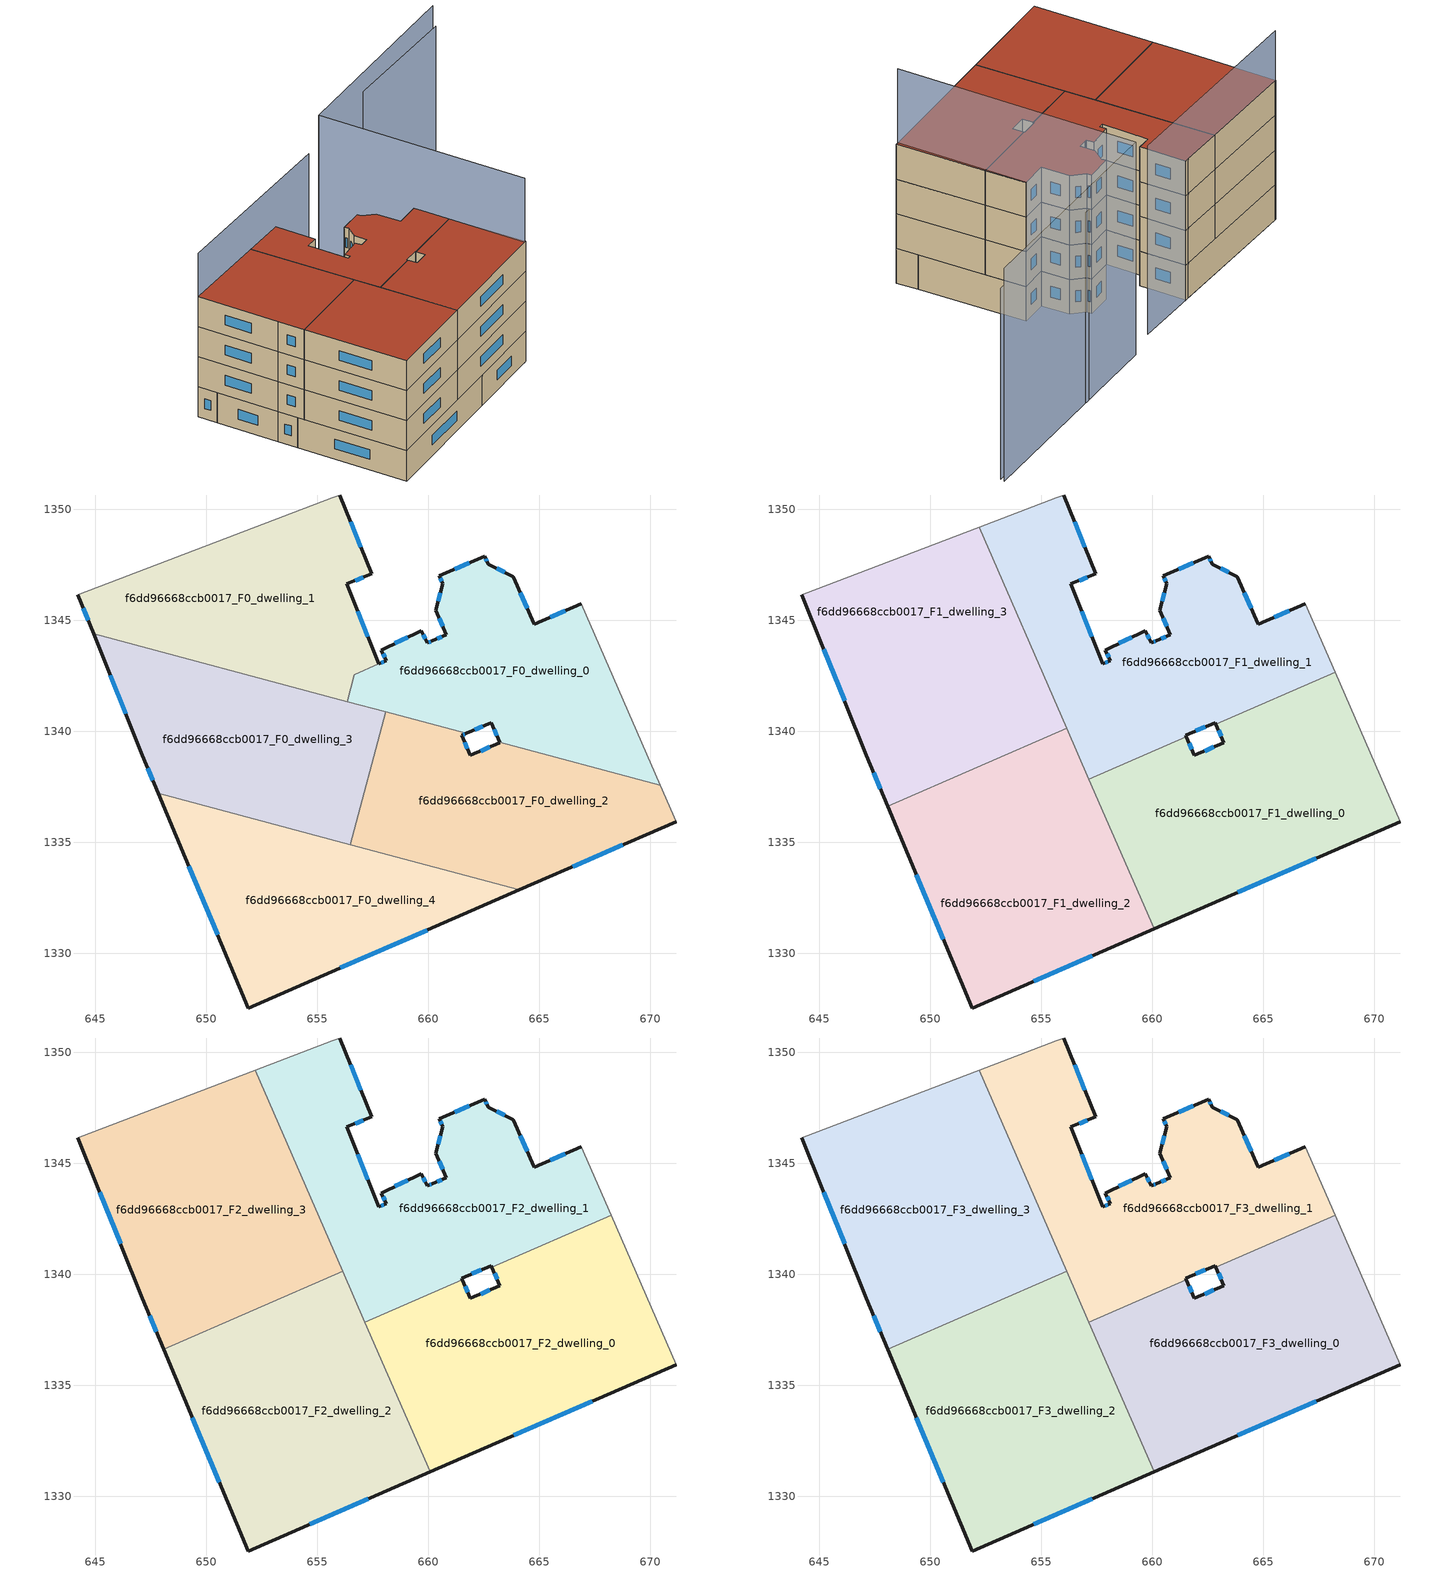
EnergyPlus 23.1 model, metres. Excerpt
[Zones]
f6dd96668ccb0017_F0_dwelling_0
 floor ground (EU_floor_Construction): 666.9,1345.74 670.46,1337.56 663.24,1339.49 662.85,1340.39 661.71,1339.9 656.36,1341.33 656.68,1342.55 658.12,1343.18 657.9,1343.66 659.69,1344.53 659.96,1343.97 660.19,1344.07 660.83,1344.35 660.35,1345.45 660.67,1346.64 660.5,1347 662.55,1347.89 662.7,1347.52 663.84,1346.96 664.78,1344.82 z0
 wall outside (EU_wall_Construction): 666.9,1345.74 664.78,1344.82 663.84,1346.96 662.7,1347.52 662.55,1347.89 660.5,1347 660.67,1346.64 660.35,1345.45 660.83,1344.35 660.19,1344.07 659.96,1343.97 659.69,1344.53 657.9,1343.66 658.12,1343.18 657.79,1343.03 / 661.71,1339.9 662.85,1340.39 663.24,1339.49 z0:3
 wall adiabatic (EU_wall_Construction): 670.46,1337.56 666.9,1345.74 z0:3
 wall to f6dd96668ccb0017_F0_dwelling_2 (EU_wall_Construction): 663.24,1339.49 670.46,1337.56 / 658.1,1340.87 661.71,1339.9 z0:3
 wall to f6dd96668ccb0017_F0_dwelling_1 (EU_wall_Construction): 657.78,1343.03 656.68,1342.55 656.36,1341.33 z0:3
 wall to f6dd96668ccb0017_F0_dwelling_3 (EU_wall_Construction): 656.36,1341.33 658.1,1340.87 z0:3
 window (EU_Window_Construction): 659.86,1344.16 659.78,1344.34 / 660.11,1344.04 660.04,1344.01 / 660.61,1344.26 660.41,1344.17 / 660.51,1345.08 660.66,1344.73 / 660.56,1346.24 660.46,1345.86 / 660.56,1346.88 660.61,1346.76 / 661.85,1347.59 661.2,1347.31 / 662.65,1347.65 662.6,1347.77 / 663.45,1347.15 663.09,1347.33 / 664.46,1345.55 664.16,1346.23 / 666.18,1345.43 665.5,1345.13 / 662.98,1340.08 663.1,1339.8 / 662.1,1340.07 662.46,1340.22 / 658,1343.13 657.9,1343.08 / 657.97,1343.49 658.04,1343.34 / 659.08,1344.23 658.51,1343.95 z1.02:1.98
f6dd96668ccb0017_F0_dwelling_1
 floor ground (EU_floor_Construction): 656.03,1350.64 657.46,1347.08 656.33,1346.63 657.78,1343.03 656.68,1342.55 656.36,1341.33 644.93,1344.39 644.23,1346.14 644.28,1346.16 655.68,1350.51 z0
 wall outside (EU_wall_Construction): 644.23,1346.14 644.93,1344.39 / 657.78,1343.03 656.33,1346.63 657.46,1347.08 656.03,1350.64 z0:3
 wall adiabatic (EU_wall_Construction): 656.03,1350.64 655.68,1350.51 644.28,1346.16 644.23,1346.14 z0:3
 wall to f6dd96668ccb0017_F0_dwelling_3 (EU_wall_Construction): 644.93,1344.39 656.36,1341.33 z0:3
 window (EU_Window_Construction): 644.47,1345.55 644.69,1344.99 / 656.97,1348.29 656.51,1349.43 / 656.71,1346.79 657.07,1346.93 / 657.29,1344.26 656.82,1345.41 z1.02:1.98
f6dd96668ccb0017_F0_dwelling_2
 floor ground (EU_floor_Construction): 670.46,1337.56 671.17,1335.92 664.12,1332.85 656.51,1334.89 658.1,1340.87 661.71,1339.9 661.52,1339.81 661.91,1338.91 663.24,1339.48 z0
 wall outside (EU_wall_Construction): 663.24,1339.48 661.91,1338.91 661.52,1339.81 661.71,1339.9 / 664.12,1332.85 671.17,1335.92 z0:3
 wall adiabatic (EU_wall_Construction): 671.17,1335.92 670.46,1337.56 z0:3
 wall to f6dd96668ccb0017_F0_dwelling_3 (EU_wall_Construction): 658.1,1340.87 656.51,1334.89 z0:3
 wall to f6dd96668ccb0017_F0_dwelling_4 (EU_wall_Construction): 656.51,1334.89 664.12,1332.85 z0:3
 window (EU_Window_Construction): 661.78,1339.22 661.65,1339.51 / 662.79,1339.29 662.36,1339.11 / 666.52,1333.9 668.77,1334.88 / 661.58,1339.84 661.65,1339.87 z1.02:1.98
 ceiling adiabatic (EU_roof_Construction): 658.69,1334.31 657.24,1337.64 656.51,1334.89 z3
f6dd96668ccb0017_F0_dwelling_3
 floor ground (EU_floor_Construction): 658.1,1340.87 656.51,1334.89 647.84,1337.21 647.13,1338.91 644.93,1344.39 z0
 wall outside (EU_wall_Construction): 644.93,1344.39 647.13,1338.91 647.84,1337.21 z0:3
 wall to f6dd96668ccb0017_F0_dwelling_4 (EU_wall_Construction): 647.84,1337.21 656.5,1334.89 z0:3
 window (EU_Window_Construction): 647.38,1338.33 647.6,1337.79 / 645.68,1342.53 646.38,1340.78 z1.02:1.98
 ceiling adiabatic (EU_roof_Construction): 656.51,1334.89 657.24,1337.64 655.54,1341.55 644.93,1344.39 647.13,1338.91 647.84,1337.21 z3
f6dd96668ccb0017_F0_dwelling_4
 floor ground (EU_floor_Construction): 664.12,1332.85 651.89,1327.53 647.84,1337.21 z0
 wall outside (EU_wall_Construction): 647.84,1337.21 651.89,1327.53 664.12,1332.85 z0:3
 window (EU_Window_Construction): 656.05,1329.34 659.96,1331.04 / 649.22,1333.92 650.51,1330.82 z1.02:1.98
 ceiling adiabatic (EU_roof_Construction): 648.82,1336.95 647.85,1337.21 648.09,1336.63 z3
f6dd96668ccb0017_F1_dwelling_0
 floor to f6dd96668ccb0017_F0_dwelling_2 (EU_floor_Construction): 670.46,1337.56 671.17,1335.92 664.12,1332.85 658.69,1334.31 657.24,1337.64 657.31,1337.9 661.55,1339.74 661.91,1338.91 663.24,1339.49 z3
 floor to f6dd96668ccb0017_F0_dwelling_0 (EU_floor_Construction): 668.24,1342.65 670.46,1337.56 663.24,1339.49 662.88,1340.32 z3
 floor to f6dd96668ccb0017_F0_dwelling_4 (EU_floor_Construction): 664.12,1332.85 660.09,1331.1 658.69,1334.31 z3
 floor to f6dd96668ccb0017_F0_dwelling_3 (EU_floor_Construction): 657.31,1337.9 657.24,1337.64 657.16,1337.83 z3
 wall outside (EU_wall_Construction): 662.88,1340.32 663.24,1339.48 661.91,1338.91 661.55,1339.74 / 660.09,1331.1 671.17,1335.92 z3:6
 wall to f6dd96668ccb0017_F1_dwelling_1 (EU_wall_Construction): 661.55,1339.74 657.16,1337.83 / 668.24,1342.66 662.88,1340.32 z3:6
 wall adiabatic (EU_wall_Construction): 671.17,1335.92 668.24,1342.66 z3:6
 wall to f6dd96668ccb0017_F1_dwelling_2 (EU_wall_Construction): 657.16,1337.83 660.09,1331.1 z3:6
 window (EU_Window_Construction): 661.79,1339.19 661.67,1339.46 / 662.79,1339.29 662.36,1339.11 / 663,1340.04 663.12,1339.77 / 663.86,1332.74 667.4,1334.28 z4.02:4.98
f6dd96668ccb0017_F1_dwelling_1
 floor to f6dd96668ccb0017_F0_dwelling_0 (EU_floor_Construction): 666.9,1345.74 668.24,1342.65 662.88,1340.32 662.85,1340.39 661.71,1339.9 656.36,1341.33 656.68,1342.55 658.12,1343.18 657.9,1343.66 659.69,1344.53 659.96,1343.97 660.03,1344 660.19,1344.07 660.83,1344.35 660.35,1345.45 660.67,1346.64 660.5,1347 662.55,1347.89 662.7,1347.52 663.84,1346.96 664.78,1344.82 z3
 floor to f6dd96668ccb0017_F0_dwelling_1 (EU_floor_Construction): 656.03,1350.64 657.46,1347.08 656.33,1346.63 657.78,1343.03 656.68,1342.55 656.36,1341.33 655.54,1341.55 652.22,1349.19 655.68,1350.51 z3
 floor to f6dd96668ccb0017_F0_dwelling_2 (EU_floor_Construction): 661.71,1339.9 661.52,1339.81 661.55,1339.74 657.31,1337.9 658.1,1340.87 z3
 floor to f6dd96668ccb0017_F0_dwelling_3 (EU_floor_Construction): 658.1,1340.87 657.31,1337.9 657.16,1337.83 655.54,1341.55 z3
 wall outside (EU_wall_Construction): 666.9,1345.74 664.78,1344.82 663.84,1346.96 662.7,1347.52 662.55,1347.89 660.5,1347 660.67,1346.64 660.35,1345.45 660.83,1344.35 660.19,1344.07 660.03,1344 659.96,1343.97 659.69,1344.53 657.9,1343.66 658.12,1343.18 657.78,1343.03 656.33,1346.63 657.46,1347.08 656.03,1350.64 / 661.55,1339.74 661.52,1339.81 662.85,1340.39 662.88,1340.32 z3:6
 wall adiabatic (EU_wall_Construction): 668.24,1342.66 666.9,1345.74 / 656.03,1350.64 655.68,1350.51 652.22,1349.19 z3:6
 wall to f6dd96668ccb0017_F1_dwelling_3 (EU_wall_Construction): 652.22,1349.19 656.15,1340.14 z3:6
 wall to f6dd96668ccb0017_F1_dwelling_2 (EU_wall_Construction): 656.16,1340.14 657.16,1337.83 z3:6
 window (EU_Window_Construction): 656.97,1348.29 656.51,1349.43 / 656.71,1346.79 657.07,1346.93 / 657.29,1344.26 656.82,1345.41 / 658,1343.13 657.9,1343.08 / 657.97,1343.49 658.04,1343.34 / 659.08,1344.23 658.51,1343.95 / 659.86,1344.16 659.78,1344.34 / 660.14,1344.05 660.09,1344.03 / 660.61,1344.26 660.41,1344.17 / 660.51,1345.08 660.66,1344.73 / 660.56,1346.24 660.46,1345.86 / 660.56,1346.88 660.61,1346.76 / 661.85,1347.59 661.2,1347.31 / 662.65,1347.65 662.6,1347.77 / 663.45,1347.15 663.09,1347.33 / 664.46,1345.55 664.16,1346.23 / 666.18,1345.43 665.5,1345.13 / 661.97,1340.01 662.39,1340.19 z4.02:4.98
f6dd96668ccb0017_F1_dwelling_2
 floor to f6dd96668ccb0017_F0_dwelling_4 (EU_floor_Construction): 658.69,1334.31 660.09,1331.1 651.89,1327.53 648.09,1336.63 648.82,1336.95 z3
 floor adiabatic (EU_floor_Construction): 656.16,1340.14 658.69,1334.31 648.82,1336.95 z3
 wall outside (EU_wall_Construction): 648.09,1336.63 651.89,1327.53 660.09,1331.1 z3:6
 wall to f6dd96668ccb0017_F1_dwelling_3 (EU_wall_Construction): 656.16,1340.14 648.09,1336.63 z3:6
 window (EU_Window_Construction): 649.38,1333.53 650.6,1330.62 / 654.68,1328.74 657.3,1329.88 z4.02:4.98
f6dd96668ccb0017_F1_dwelling_3
 floor to f6dd96668ccb0017_F0_dwelling_1 (EU_floor_Construction): 652.22,1349.19 655.54,1341.55 644.93,1344.39 644.23,1346.14 644.28,1346.16 z3
 floor adiabatic (EU_floor_Construction): 655.54,1341.55 656.16,1340.14 648.09,1336.63 647.13,1338.91 644.93,1344.39 z3
 wall outside (EU_wall_Construction): 644.23,1346.14 647.13,1338.91 648.09,1336.63 z3:6
 wall adiabatic (EU_wall_Construction): 652.22,1349.19 644.28,1346.16 644.23,1346.14 z3:6
 window (EU_Window_Construction): 647.46,1338.14 647.76,1337.41 / 645.22,1343.68 646.14,1341.37 z4.02:4.98
f6dd96668ccb0017_F2_dwelling_0
 floor to f6dd96668ccb0017_F1_dwelling_0 (EU_floor_Construction): 668.24,1342.66 671.17,1335.92 660.09,1331.1 657.16,1337.83 661.55,1339.74 661.91,1338.91 663.24,1339.48 662.88,1340.32 z6
 wall outside (EU_wall_Construction): 662.88,1340.32 663.24,1339.48 661.91,1338.91 661.55,1339.74 / 660.09,1331.1 671.17,1335.92 z6:9
 wall to f6dd96668ccb0017_F2_dwelling_1 (EU_wall_Construction): 661.55,1339.74 657.16,1337.83 / 668.24,1342.66 662.88,1340.32 z6:9
 wall adiabatic (EU_wall_Construction): 671.17,1335.92 668.24,1342.66 z6:9
 wall to f6dd96668ccb0017_F2_dwelling_2 (EU_wall_Construction): 657.16,1337.83 660.09,1331.1 z6:9
 window (EU_Window_Construction): 661.79,1339.19 661.67,1339.46 / 662.79,1339.29 662.36,1339.11 / 663,1340.04 663.12,1339.77 / 663.86,1332.74 667.4,1334.28 z7.02:7.98
f6dd96668ccb0017_F2_dwelling_1
 floor to f6dd96668ccb0017_F1_dwelling_1 (EU_floor_Construction): 666.9,1345.74 668.24,1342.66 662.88,1340.32 662.85,1340.39 661.52,1339.81 661.55,1339.74 657.16,1337.83 652.22,1349.19 655.68,1350.51 656.03,1350.64 657.46,1347.08 656.33,1346.63 657.78,1343.03 658.12,1343.18 657.9,1343.66 659.69,1344.53 659.96,1343.97 660.03,1344 660.19,1344.07 660.83,1344.35 660.35,1345.45 660.67,1346.64 660.5,1347 662.55,1347.89 662.7,1347.52 663.84,1346.96 664.78,1344.82 z6
 wall outside (EU_wall_Construction): 666.9,1345.74 664.78,1344.82 663.84,1346.96 662.7,1347.52 662.55,1347.89 660.5,1347 660.67,1346.64 660.35,1345.45 660.83,1344.35 660.19,1344.07 660.03,1344 659.96,1343.97 659.69,1344.53 657.9,1343.66 658.12,1343.18 657.78,1343.03 656.33,1346.63 657.46,1347.08 656.03,1350.64 / 661.55,1339.74 661.52,1339.81 662.85,1340.39 662.88,1340.32 z6:9
 wall adiabatic (EU_wall_Construction): 668.24,1342.66 666.9,1345.74 / 656.03,1350.64 655.68,1350.51 652.22,1349.19 z6:9
 wall to f6dd96668ccb0017_F2_dwelling_3 (EU_wall_Construction): 652.22,1349.19 656.15,1340.14 z6:9
 wall to f6dd96668ccb0017_F2_dwelling_2 (EU_wall_Construction): 656.16,1340.14 657.16,1337.83 z6:9
 window (EU_Window_Construction): 656.97,1348.29 656.51,1349.43 / 656.71,1346.79 657.07,1346.93 / 657.29,1344.26 656.82,1345.41 / 658,1343.13 657.9,1343.08 / 657.97,1343.49 658.04,1343.34 / 659.08,1344.23 658.51,1343.95 / 659.86,1344.16 659.78,1344.34 / 660.14,1344.05 660.09,1344.03 / 660.61,1344.26 660.41,1344.17 / 660.51,1345.08 660.66,1344.73 / 660.56,1346.24 660.46,1345.86 / 660.56,1346.88 660.61,1346.76 / 661.85,1347.59 661.2,1347.31 / 662.65,1347.65 662.6,1347.77 / 663.45,1347.15 663.09,1347.33 / 664.46,1345.55 664.16,1346.23 / 666.18,1345.43 665.5,1345.13 / 661.97,1340.01 662.39,1340.19 z7.02:7.98
f6dd96668ccb0017_F2_dwelling_2
 floor to f6dd96668ccb0017_F1_dwelling_2 (EU_floor_Construction): 656.16,1340.14 660.09,1331.1 651.89,1327.53 648.09,1336.63 z6
 wall outside (EU_wall_Construction): 648.09,1336.63 651.89,1327.53 660.09,1331.1 z6:9
 wall to f6dd96668ccb0017_F2_dwelling_3 (EU_wall_Construction): 656.16,1340.14 648.09,1336.63 z6:9
 window (EU_Window_Construction): 649.38,1333.53 650.6,1330.62 / 654.68,1328.74 657.3,1329.88 z7.02:7.98
f6dd96668ccb0017_F2_dwelling_3
 floor to f6dd96668ccb0017_F1_dwelling_3 (EU_floor_Construction): 652.22,1349.19 656.16,1340.14 648.09,1336.63 647.13,1338.91 644.23,1346.14 644.28,1346.16 z6
 wall outside (EU_wall_Construction): 644.23,1346.14 647.13,1338.91 648.09,1336.63 z6:9
 wall adiabatic (EU_wall_Construction): 652.22,1349.19 644.28,1346.16 644.23,1346.14 z6:9
 window (EU_Window_Construction): 647.46,1338.14 647.76,1337.41 / 645.22,1343.68 646.14,1341.37 z7.02:7.98
f6dd96668ccb0017_F3_dwelling_0
 floor to f6dd96668ccb0017_F2_dwelling_0 (EU_floor_Construction): 668.24,1342.66 671.17,1335.92 660.09,1331.1 657.16,1337.83 661.55,1339.74 661.91,1338.91 663.24,1339.48 662.88,1340.32 z9
 wall outside (EU_wall_Construction): 662.88,1340.32 663.24,1339.48 661.91,1338.91 661.55,1339.74 / 660.09,1331.1 671.17,1335.92 z9:12
 wall to f6dd96668ccb0017_F3_dwelling_1 (EU_wall_Construction): 661.55,1339.74 657.16,1337.83 / 668.24,1342.66 662.88,1340.32 z9:12
 wall adiabatic (EU_wall_Construction): 671.17,1335.92 668.24,1342.66 z9:12
 wall to f6dd96668ccb0017_F3_dwelling_2 (EU_wall_Construction): 657.16,1337.83 660.09,1331.1 z9:12
 window (EU_Window_Construction): 661.79,1339.19 661.67,1339.46 / 662.79,1339.29 662.36,1339.11 / 663,1340.04 663.12,1339.77 / 663.86,1332.74 667.4,1334.28 z10.02:10.98
 roof outside (EU_roof_Construction): 671.17,1335.92 668.24,1342.66 662.88,1340.32 663.24,1339.48 661.91,1338.91 661.55,1339.74 657.16,1337.83 660.09,1331.1 z12
f6dd96668ccb0017_F3_dwelling_1
 floor to f6dd96668ccb0017_F2_dwelling_1 (EU_floor_Construction): 666.9,1345.74 668.24,1342.66 662.88,1340.32 662.85,1340.39 661.52,1339.81 661.55,1339.74 657.16,1337.83 652.22,1349.19 655.68,1350.51 656.03,1350.64 657.46,1347.08 656.33,1346.63 657.78,1343.03 658.12,1343.18 657.9,1343.66 659.69,1344.53 659.96,1343.97 660.03,1344 660.19,1344.07 660.83,1344.35 660.35,1345.45 660.67,1346.64 660.5,1347 662.55,1347.89 662.7,1347.52 663.84,1346.96 664.78,1344.82 z9
 wall outside (EU_wall_Construction): 666.9,1345.74 664.78,1344.82 663.84,1346.96 662.7,1347.52 662.55,1347.89 660.5,1347 660.67,1346.64 660.35,1345.45 660.83,1344.35 660.19,1344.07 660.03,1344 659.96,1343.97 659.69,1344.53 657.9,1343.66 658.12,1343.18 657.78,1343.03 656.33,1346.63 657.46,1347.08 656.03,1350.64 / 661.55,1339.74 661.52,1339.81 662.85,1340.39 662.88,1340.32 z9:12
 wall adiabatic (EU_wall_Construction): 668.24,1342.66 666.9,1345.74 / 656.03,1350.64 655.68,1350.51 652.22,1349.19 z9:12
 wall to f6dd96668ccb0017_F3_dwelling_3 (EU_wall_Construction): 652.22,1349.19 656.15,1340.14 z9:12
 wall to f6dd96668ccb0017_F3_dwelling_2 (EU_wall_Construction): 656.16,1340.14 657.16,1337.83 z9:12
 window (EU_Window_Construction): 656.97,1348.29 656.51,1349.43 / 656.71,1346.79 657.07,1346.93 / 657.29,1344.26 656.82,1345.41 / 658,1343.13 657.9,1343.08 / 657.97,1343.49 658.04,1343.34 / 659.08,1344.23 658.51,1343.95 / 659.86,1344.16 659.78,1344.34 / 660.14,1344.05 660.09,1344.03 / 660.61,1344.26 660.41,1344.17 / 660.51,1345.08 660.66,1344.73 / 660.56,1346.24 660.46,1345.86 / 660.56,1346.88 660.61,1346.76 / 661.85,1347.59 661.2,1347.31 / 662.65,1347.65 662.6,1347.77 / 663.45,1347.15 663.09,1347.33 / 664.46,1345.55 664.16,1346.23 / 666.18,1345.43 665.5,1345.13 / 661.97,1340.01 662.39,1340.19 z10.02:10.98
 roof outside (EU_roof_Construction): 668.24,1342.66 666.9,1345.74 664.78,1344.82 663.84,1346.96 662.7,1347.52 662.55,1347.89 660.5,1347 660.67,1346.64 660.35,1345.45 660.83,1344.35 660.19,1344.07 660.03,1344 659.96,1343.97 659.69,1344.53 657.9,1343.66 658.12,1343.18 657.78,1343.03 656.33,1346.63 657.46,1347.08 656.03,1350.64 655.68,1350.51 652.22,1349.19 657.16,1337.83 661.55,1339.74 661.52,1339.81 662.85,1340.39 662.88,1340.32 z12
f6dd96668ccb0017_F3_dwelling_2
 floor to f6dd96668ccb0017_F2_dwelling_2 (EU_floor_Construction): 656.16,1340.14 660.09,1331.1 651.89,1327.53 648.09,1336.63 z9
 wall outside (EU_wall_Construction): 648.09,1336.63 651.89,1327.53 660.09,1331.1 z9:12
 wall to f6dd96668ccb0017_F3_dwelling_3 (EU_wall_Construction): 656.16,1340.14 648.09,1336.63 z9:12
 window (EU_Window_Construction): 649.38,1333.53 650.6,1330.62 / 654.68,1328.74 657.3,1329.88 z10.02:10.98
 roof outside (EU_roof_Construction): 660.09,1331.1 656.16,1340.14 648.09,1336.63 651.89,1327.53 z12
f6dd96668ccb0017_F3_dwelling_3
 floor to f6dd96668ccb0017_F2_dwelling_3 (EU_floor_Construction): 652.22,1349.19 656.16,1340.14 648.09,1336.63 647.13,1338.91 644.23,1346.14 644.28,1346.16 z9
 wall outside (EU_wall_Construction): 644.23,1346.14 647.13,1338.91 648.09,1336.63 z9:12
 wall adiabatic (EU_wall_Construction): 652.22,1349.19 644.28,1346.16 644.23,1346.14 z9:12
 window (EU_Window_Construction): 647.46,1338.14 647.76,1337.41 / 645.22,1343.68 646.14,1341.37 z10.02:10.98
 roof outside (EU_roof_Construction): 656.16,1340.14 652.22,1349.19 644.28,1346.16 644.23,1346.14 647.13,1338.91 648.09,1336.63 z12
shading: 670.97,1335.84 663.41,1354.19 / 663.41,1354.19 681.3,1361.57 z0:18.4; 661.03,1352.55 644.28,1346.16 z0:16.3; 681.35,1361.25 669.84,1356.86 z0:16.5
[Building]
EU S2 Campaign: North Axis=0; Terrain=City; Solar Distribution=FullExterior
[Site:Location]
Vienna: Latitude=48; Longitude=16.5; Time Zone=1; Elevation=183
[SizingPeriod:WeatherFileDays]
AnnualSizingPeriod: Begin Month=1; Begin Day of Month=1; End Month=12; End Day of Month=31; Day of Week for Start Day=Monday; Use Weather File Daylight Saving Period=No; Use Weather File Rain and Snow Indicators=No
[MATERIAL]
EU_InternalMass_Material: Roughness=MediumRough; Thickness=0.1; Conductivity=1; Density=1800; Specific Heat=900; Thermal Absorptance=0.9; Solar Absorptance=0.7; Visible Absorptance=0.7
[MATERIAL:NOMASS] Roughness=MediumRough; Thermal Absorptance=0.9; Solar Absorptance=0.7; Visible Absorptance=0.7
Name | Thermal Resistance
EU_wall_NoMass | 0.942466
EU_roof_NoMass | 0.551687
EU_floor_NoMass | 0.66527
[WINDOWMATERIAL:SIMPLEGLAZINGSYSTEM]
EU_Window_SimpleGlazing: UFactor=2.03367; Solar Heat Gain Coefficient=0.65; Visible Transmittance=0.65
[CONSTRUCTION]
EU_wall_Construction: EU_wall_NoMass
EU_roof_Construction: EU_roof_NoMass
EU_floor_Construction: EU_floor_NoMass
EU_Window_Construction: EU_Window_SimpleGlazing
EU_InternalMass_Construction: EU_InternalMass_Material
[ZONE] Type=1; Multiplier=1; Ceiling Height=autocalculate; Floor Area=autocalculate; Part of Total Floor Area=Yes
Name | Volume
f6dd96668ccb0017_F0_dwelling_0 | 207.071
f6dd96668ccb0017_F1_dwelling_0; f6dd96668ccb0017_F2_dwelling_0; f6dd96668ccb0017_F3_dwelling_0 | 262.365
f6dd96668ccb0017_F0_dwelling_1 | 212.67
f6dd96668ccb0017_F1_dwelling_1; f6dd96668ccb0017_F2_dwelling_1; f6dd96668ccb0017_F3_dwelling_1 | 262.362
f6dd96668ccb0017_F0_dwelling_2 | 209.829
f6dd96668ccb0017_F1_dwelling_2; f6dd96668ccb0017_F2_dwelling_2; f6dd96668ccb0017_F3_dwelling_2 | 262.356
f6dd96668ccb0017_F0_dwelling_3 | 209.876
f6dd96668ccb0017_F1_dwelling_3; f6dd96668ccb0017_F2_dwelling_3; f6dd96668ccb0017_F3_dwelling_3 | 262.34
f6dd96668ccb0017_F0_dwelling_4 | 209.894
[INTERNALMASS] Construction=EU_InternalMass_Construction
Name | Zone or ZoneList | Surface Area
f6dd96668ccb0017_F0_dwelling_0_EU_InternalMass | f6dd96668ccb0017_F0_dwelling_0 | 69.0274
f6dd96668ccb0017_F0_dwelling_1_EU_InternalMass | f6dd96668ccb0017_F0_dwelling_1 | 70.8902
f6dd96668ccb0017_F0_dwelling_2_EU_InternalMass | f6dd96668ccb0017_F0_dwelling_2 | 69.9636
f6dd96668ccb0017_F0_dwelling_3_EU_InternalMass | f6dd96668ccb0017_F0_dwelling_3 | 69.9584
f6dd96668ccb0017_F0_dwelling_4_EU_InternalMass | f6dd96668ccb0017_F0_dwelling_4 | 69.9649
f6dd96668ccb0017_F1_dwelling_0_EU_InternalMass | f6dd96668ccb0017_F1_dwelling_0 | 87.4581
f6dd96668ccb0017_F1_dwelling_1_EU_InternalMass | f6dd96668ccb0017_F1_dwelling_1 | 87.4545
f6dd96668ccb0017_F1_dwelling_2_EU_InternalMass | f6dd96668ccb0017_F1_dwelling_2 | 87.4525
f6dd96668ccb0017_F1_dwelling_3_EU_InternalMass | f6dd96668ccb0017_F1_dwelling_3 | 87.4473
f6dd96668ccb0017_F2_dwelling_0_EU_InternalMass | f6dd96668ccb0017_F2_dwelling_0 | 87.4581
f6dd96668ccb0017_F2_dwelling_1_EU_InternalMass | f6dd96668ccb0017_F2_dwelling_1 | 87.4545
f6dd96668ccb0017_F2_dwelling_2_EU_InternalMass | f6dd96668ccb0017_F2_dwelling_2 | 87.4525
f6dd96668ccb0017_F2_dwelling_3_EU_InternalMass | f6dd96668ccb0017_F2_dwelling_3 | 87.4473
f6dd96668ccb0017_F3_dwelling_0_EU_InternalMass | f6dd96668ccb0017_F3_dwelling_0 | 87.4581
f6dd96668ccb0017_F3_dwelling_1_EU_InternalMass | f6dd96668ccb0017_F3_dwelling_1 | 87.4545
f6dd96668ccb0017_F3_dwelling_2_EU_InternalMass | f6dd96668ccb0017_F3_dwelling_2 | 87.4525
f6dd96668ccb0017_F3_dwelling_3_EU_InternalMass | f6dd96668ccb0017_F3_dwelling_3 | 87.4473
[OTHEREQUIPMENT] Fuel Type=Electricity; Design Level Calculation Method=Watts/Area; Power per Zone Floor Area=1; Fraction Latent=0; Fraction Radiant=0; Fraction Lost=0; Carbon Dioxide Generation Rate=0; EndUse Subcategory=EU_Step8_InternalGains
Name | Zone or ZoneList or Space or SpaceList | Schedule
EU_Step8_InternalGain_f6dd96668ccb0017_F0_dwelling_0_f000 | f6dd96668ccb0017_F0_dwelling_0 | EU_Step8_GainSchedule_f6dd96668ccb0017_F0_dwelling_0_f000
EU_Step8_InternalGain_f6dd96668ccb0017_F0_dwelling_1_f000 | f6dd96668ccb0017_F0_dwelling_1 | EU_Step8_GainSchedule_f6dd96668ccb0017_F0_dwelling_1_f000
EU_Step8_InternalGain_f6dd96668ccb0017_F0_dwelling_2_f000 | f6dd96668ccb0017_F0_dwelling_2 | EU_Step8_GainSchedule_f6dd96668ccb0017_F0_dwelling_2_f000
EU_Step8_InternalGain_f6dd96668ccb0017_F0_dwelling_3_f000 | f6dd96668ccb0017_F0_dwelling_3 | EU_Step8_GainSchedule_f6dd96668ccb0017_F0_dwelling_3_f000
EU_Step8_InternalGain_f6dd96668ccb0017_F0_dwelling_4_f000 | f6dd96668ccb0017_F0_dwelling_4 | EU_Step8_GainSchedule_f6dd96668ccb0017_F0_dwelling_4_f000
EU_Step8_InternalGain_f6dd96668ccb0017_F1_dwelling_0_f000 | f6dd96668ccb0017_F1_dwelling_0 | EU_Step8_GainSchedule_f6dd96668ccb0017_F1_dwelling_0_f000
EU_Step8_InternalGain_f6dd96668ccb0017_F1_dwelling_1_f000 | f6dd96668ccb0017_F1_dwelling_1 | EU_Step8_GainSchedule_f6dd96668ccb0017_F1_dwelling_1_f000
EU_Step8_InternalGain_f6dd96668ccb0017_F1_dwelling_2_f000 | f6dd96668ccb0017_F1_dwelling_2 | EU_Step8_GainSchedule_f6dd96668ccb0017_F1_dwelling_2_f000
EU_Step8_InternalGain_f6dd96668ccb0017_F1_dwelling_3_f000 | f6dd96668ccb0017_F1_dwelling_3 | EU_Step8_GainSchedule_f6dd96668ccb0017_F1_dwelling_3_f000
EU_Step8_InternalGain_f6dd96668ccb0017_F2_dwelling_0_f000 | f6dd96668ccb0017_F2_dwelling_0 | EU_Step8_GainSchedule_f6dd96668ccb0017_F2_dwelling_0_f000
EU_Step8_InternalGain_f6dd96668ccb0017_F2_dwelling_1_f000 | f6dd96668ccb0017_F2_dwelling_1 | EU_Step8_GainSchedule_f6dd96668ccb0017_F2_dwelling_1_f000
EU_Step8_InternalGain_f6dd96668ccb0017_F2_dwelling_2_f000 | f6dd96668ccb0017_F2_dwelling_2 | EU_Step8_GainSchedule_f6dd96668ccb0017_F2_dwelling_2_f000
EU_Step8_InternalGain_f6dd96668ccb0017_F2_dwelling_3_f000 | f6dd96668ccb0017_F2_dwelling_3 | EU_Step8_GainSchedule_f6dd96668ccb0017_F2_dwelling_3_f000
EU_Step8_InternalGain_f6dd96668ccb0017_F3_dwelling_0_f000 | f6dd96668ccb0017_F3_dwelling_0 | EU_Step8_GainSchedule_f6dd96668ccb0017_F3_dwelling_0_f000
EU_Step8_InternalGain_f6dd96668ccb0017_F3_dwelling_1_f000 | f6dd96668ccb0017_F3_dwelling_1 | EU_Step8_GainSchedule_f6dd96668ccb0017_F3_dwelling_1_f000
EU_Step8_InternalGain_f6dd96668ccb0017_F3_dwelling_2_f000 | f6dd96668ccb0017_F3_dwelling_2 | EU_Step8_GainSchedule_f6dd96668ccb0017_F3_dwelling_2_f000
EU_Step8_InternalGain_f6dd96668ccb0017_F3_dwelling_3_f000 | f6dd96668ccb0017_F3_dwelling_3 | EU_Step8_GainSchedule_f6dd96668ccb0017_F3_dwelling_3_f000
[ZONEVENTILATION:DESIGNFLOWRATE] Schedule=EU_AlwaysOn; Design Flow Rate Calculation Method=AirChanges/Hour; Air Changes per Hour=0.530523; Ventilation Type=Natural; Fan Pressure Rise=0; Fan Total Efficiency=1; Constant Term Coefficient=1; Temperature Term Coefficient=0; Velocity Term Coefficient=0; Velocity Squared Term Coefficient=0; Minimum Indoor Temperature=-100; Maximum Indoor Temperature=100; Delta Temperature=-100; Minimum Outdoor Temperature=-100; Maximum Outdoor Temperature=100; Maximum Wind Speed=40
Name | Zone or ZoneList or Space or SpaceList
EU_ConstantAir_f6dd96668ccb0017_F0_dwelling_0 | f6dd96668ccb0017_F0_dwelling_0
EU_ConstantAir_f6dd96668ccb0017_F0_dwelling_1 | f6dd96668ccb0017_F0_dwelling_1
EU_ConstantAir_f6dd96668ccb0017_F0_dwelling_2 | f6dd96668ccb0017_F0_dwelling_2
EU_ConstantAir_f6dd96668ccb0017_F0_dwelling_3 | f6dd96668ccb0017_F0_dwelling_3
EU_ConstantAir_f6dd96668ccb0017_F0_dwelling_4 | f6dd96668ccb0017_F0_dwelling_4
EU_ConstantAir_f6dd96668ccb0017_F1_dwelling_0 | f6dd96668ccb0017_F1_dwelling_0
EU_ConstantAir_f6dd96668ccb0017_F1_dwelling_1 | f6dd96668ccb0017_F1_dwelling_1
EU_ConstantAir_f6dd96668ccb0017_F1_dwelling_2 | f6dd96668ccb0017_F1_dwelling_2
EU_ConstantAir_f6dd96668ccb0017_F1_dwelling_3 | f6dd96668ccb0017_F1_dwelling_3
EU_ConstantAir_f6dd96668ccb0017_F2_dwelling_0 | f6dd96668ccb0017_F2_dwelling_0
EU_ConstantAir_f6dd96668ccb0017_F2_dwelling_1 | f6dd96668ccb0017_F2_dwelling_1
EU_ConstantAir_f6dd96668ccb0017_F2_dwelling_2 | f6dd96668ccb0017_F2_dwelling_2
EU_ConstantAir_f6dd96668ccb0017_F2_dwelling_3 | f6dd96668ccb0017_F2_dwelling_3
EU_ConstantAir_f6dd96668ccb0017_F3_dwelling_0 | f6dd96668ccb0017_F3_dwelling_0
EU_ConstantAir_f6dd96668ccb0017_F3_dwelling_1 | f6dd96668ccb0017_F3_dwelling_1
EU_ConstantAir_f6dd96668ccb0017_F3_dwelling_2 | f6dd96668ccb0017_F3_dwelling_2
EU_ConstantAir_f6dd96668ccb0017_F3_dwelling_3 | f6dd96668ccb0017_F3_dwelling_3
[HVACTEMPLATE:THERMOSTAT] Constant Heating Setpoint=20; Constant Cooling Setpoint=50
EU_HeatOnly_f6dd96668ccb0017_F0_dwelling_0; EU_HeatOnly_f6dd96668ccb0017_F0_dwelling_1; EU_HeatOnly_f6dd96668ccb0017_F0_dwelling_2; EU_HeatOnly_f6dd96668ccb0017_F0_dwelling_3; EU_HeatOnly_f6dd96668ccb0017_F0_dwelling_4; EU_HeatOnly_f6dd96668ccb0017_F1_dwelling_0; EU_HeatOnly_f6dd96668ccb0017_F1_dwelling_1; EU_HeatOnly_f6dd96668ccb0017_F1_dwelling_2; EU_HeatOnly_f6dd96668ccb0017_F1_dwelling_3; EU_HeatOnly_f6dd96668ccb0017_F2_dwelling_0; EU_HeatOnly_f6dd96668ccb0017_F2_dwelling_1; EU_HeatOnly_f6dd96668ccb0017_F2_dwelling_2; EU_HeatOnly_f6dd96668ccb0017_F2_dwelling_3; EU_HeatOnly_f6dd96668ccb0017_F3_dwelling_0; EU_HeatOnly_f6dd96668ccb0017_F3_dwelling_1; EU_HeatOnly_f6dd96668ccb0017_F3_dwelling_2; EU_HeatOnly_f6dd96668ccb0017_F3_dwelling_3
[HVACTEMPLATE:ZONE:IDEALLOADSAIRSYSTEM] System Availability Schedule=EU_AlwaysOn; Maximum Heating Supply Air Temperature=50; Minimum Cooling Supply Air Temperature=13; Maximum Heating Supply Air Humidity Ratio=0.0156; Minimum Cooling Supply Air Humidity Ratio=0.0077; Heating Limit=NoLimit; Cooling Limit=NoLimit; Heating Availability Schedule=EU_AlwaysOn; Cooling Availability Schedule=EU_CoolingOff; Dehumidification Control Type=ConstantSensibleHeatRatio; Cooling Sensible Heat Ratio=0.7; Dehumidification Setpoint=60; Humidification Control Type=None; Humidification Setpoint=30; Outdoor Air Method=None; Outdoor Air Flow Rate per Person=0.00944; Outdoor Air Flow Rate per Zone Floor Area=0; Outdoor Air Flow Rate per Zone=0; Demand Controlled Ventilation Type=None; Outdoor Air Economizer Type=NoEconomizer; Heat Recovery Type=None; Sensible Heat Recovery Effectiveness=0.7; Latent Heat Recovery Effectiveness=0.65
Name | Template Thermostat
f6dd96668ccb0017_F0_dwelling_0 | EU_HeatOnly_f6dd96668ccb0017_F0_dwelling_0
f6dd96668ccb0017_F0_dwelling_1 | EU_HeatOnly_f6dd96668ccb0017_F0_dwelling_1
f6dd96668ccb0017_F0_dwelling_2 | EU_HeatOnly_f6dd96668ccb0017_F0_dwelling_2
f6dd96668ccb0017_F0_dwelling_3 | EU_HeatOnly_f6dd96668ccb0017_F0_dwelling_3
f6dd96668ccb0017_F0_dwelling_4 | EU_HeatOnly_f6dd96668ccb0017_F0_dwelling_4
f6dd96668ccb0017_F1_dwelling_0 | EU_HeatOnly_f6dd96668ccb0017_F1_dwelling_0
f6dd96668ccb0017_F1_dwelling_1 | EU_HeatOnly_f6dd96668ccb0017_F1_dwelling_1
f6dd96668ccb0017_F1_dwelling_2 | EU_HeatOnly_f6dd96668ccb0017_F1_dwelling_2
f6dd96668ccb0017_F1_dwelling_3 | EU_HeatOnly_f6dd96668ccb0017_F1_dwelling_3
f6dd96668ccb0017_F2_dwelling_0 | EU_HeatOnly_f6dd96668ccb0017_F2_dwelling_0
f6dd96668ccb0017_F2_dwelling_1 | EU_HeatOnly_f6dd96668ccb0017_F2_dwelling_1
f6dd96668ccb0017_F2_dwelling_2 | EU_HeatOnly_f6dd96668ccb0017_F2_dwelling_2
f6dd96668ccb0017_F2_dwelling_3 | EU_HeatOnly_f6dd96668ccb0017_F2_dwelling_3
f6dd96668ccb0017_F3_dwelling_0 | EU_HeatOnly_f6dd96668ccb0017_F3_dwelling_0
f6dd96668ccb0017_F3_dwelling_1 | EU_HeatOnly_f6dd96668ccb0017_F3_dwelling_1
f6dd96668ccb0017_F3_dwelling_2 | EU_HeatOnly_f6dd96668ccb0017_F3_dwelling_2
f6dd96668ccb0017_F3_dwelling_3 | EU_HeatOnly_f6dd96668ccb0017_F3_dwelling_3
[SIZING:ZONE] Zone Cooling Design Supply Air Temperature Input Method=SupplyAirTemperature; Zone Cooling Design Supply Air Temperature=13; Zone Heating Design Supply Air Temperature Input Method=SupplyAirTemperature; Zone Heating Design Supply Air Temperature=50; Zone Cooling Design Supply Air Humidity Ratio=0.008; Zone Heating Design Supply Air Humidity Ratio=0.008; Cooling Design Air Flow Method=DesignDay; Cooling Design Air Flow Rate=0; Cooling Minimum Air Flow per Zone Floor Area=0.000762; Cooling Minimum Air Flow=0; Cooling Minimum Air Flow Fraction=0.2; Heating Design Air Flow Method=DesignDay; Heating Design Air Flow Rate=0; Heating Maximum Air Flow per Zone Floor Area=0.002032; Heating Maximum Air Flow=0.141576; Heating Maximum Air Flow Fraction=0.3; Account for Dedicated Outdoor Air System=No; Dedicated Outdoor Air System Control Strategy=NeutralSupplyAir; Dedicated Outdoor Air Low Setpoint Temperature for Design=autosize; Dedicated Outdoor Air High Setpoint Temperature for Design=autosize; Zone Load Sizing Method=Sensible Load Only No Latent Load; Zone Latent Cooling Design Supply Air Humidity Ratio Input Method=HumidityRatioDifference; Zone Cooling Design Supply Air Humidity Ratio Difference=0.005; Zone Latent Heating Design Supply Air Humidity Ratio Input Method=HumidityRatioDifference; Zone Humidification Design Supply Air Humidity Ratio Difference=0.005
f6dd96668ccb0017_F0_dwelling_0; f6dd96668ccb0017_F0_dwelling_1; f6dd96668ccb0017_F0_dwelling_2; f6dd96668ccb0017_F0_dwelling_3; f6dd96668ccb0017_F0_dwelling_4; f6dd96668ccb0017_F1_dwelling_0; f6dd96668ccb0017_F1_dwelling_1; f6dd96668ccb0017_F1_dwelling_2; f6dd96668ccb0017_F1_dwelling_3; f6dd96668ccb0017_F2_dwelling_0; f6dd96668ccb0017_F2_dwelling_1; f6dd96668ccb0017_F2_dwelling_2; f6dd96668ccb0017_F2_dwelling_3; f6dd96668ccb0017_F3_dwelling_0; f6dd96668ccb0017_F3_dwelling_1; f6dd96668ccb0017_F3_dwelling_2; f6dd96668ccb0017_F3_dwelling_3
[SCHEDULE:CONSTANT]
Name | Hourly Value
EU_AlwaysOn | 1
EU_CoolingOff | 0
[SCHEDULE:FILE] Column Number=1; Rows to Skip at Top=0; Number of Hours of Data=8760; Column Separator=Comma; Interpolate to Timestep=No; Minutes per Item=60; Adjust Schedule for Daylight Savings=Yes
Name | File
EU_Step8_GainSchedule_f6dd96668ccb0017_F0_dwelling_0_f000 | ../../schedules/f6dd96668ccb0017/f6dd96668ccb0017_F0_dwelling_0_f000_gain.csv
EU_Step8_GainSchedule_f6dd96668ccb0017_F0_dwelling_1_f000 | ../../schedules/f6dd96668ccb0017/f6dd96668ccb0017_F0_dwelling_1_f000_gain.csv
EU_Step8_GainSchedule_f6dd96668ccb0017_F0_dwelling_2_f000 | ../../schedules/f6dd96668ccb0017/f6dd96668ccb0017_F0_dwelling_2_f000_gain.csv
EU_Step8_GainSchedule_f6dd96668ccb0017_F0_dwelling_3_f000 | ../../schedules/f6dd96668ccb0017/f6dd96668ccb0017_F0_dwelling_3_f000_gain.csv
EU_Step8_GainSchedule_f6dd96668ccb0017_F0_dwelling_4_f000 | ../../schedules/f6dd96668ccb0017/f6dd96668ccb0017_F0_dwelling_4_f000_gain.csv
EU_Step8_GainSchedule_f6dd96668ccb0017_F1_dwelling_0_f000 | ../../schedules/f6dd96668ccb0017/f6dd96668ccb0017_F1_dwelling_0_f000_gain.csv
EU_Step8_GainSchedule_f6dd96668ccb0017_F1_dwelling_1_f000 | ../../schedules/f6dd96668ccb0017/f6dd96668ccb0017_F1_dwelling_1_f000_gain.csv
EU_Step8_GainSchedule_f6dd96668ccb0017_F1_dwelling_2_f000 | ../../schedules/f6dd96668ccb0017/f6dd96668ccb0017_F1_dwelling_2_f000_gain.csv
EU_Step8_GainSchedule_f6dd96668ccb0017_F1_dwelling_3_f000 | ../../schedules/f6dd96668ccb0017/f6dd96668ccb0017_F1_dwelling_3_f000_gain.csv
EU_Step8_GainSchedule_f6dd96668ccb0017_F2_dwelling_0_f000 | ../../schedules/f6dd96668ccb0017/f6dd96668ccb0017_F2_dwelling_0_f000_gain.csv
EU_Step8_GainSchedule_f6dd96668ccb0017_F2_dwelling_1_f000 | ../../schedules/f6dd96668ccb0017/f6dd96668ccb0017_F2_dwelling_1_f000_gain.csv
EU_Step8_GainSchedule_f6dd96668ccb0017_F2_dwelling_2_f000 | ../../schedules/f6dd96668ccb0017/f6dd96668ccb0017_F2_dwelling_2_f000_gain.csv
EU_Step8_GainSchedule_f6dd96668ccb0017_F2_dwelling_3_f000 | ../../schedules/f6dd96668ccb0017/f6dd96668ccb0017_F2_dwelling_3_f000_gain.csv
EU_Step8_GainSchedule_f6dd96668ccb0017_F3_dwelling_0_f000 | ../../schedules/f6dd96668ccb0017/f6dd96668ccb0017_F3_dwelling_0_f000_gain.csv
EU_Step8_GainSchedule_f6dd96668ccb0017_F3_dwelling_1_f000 | ../../schedules/f6dd96668ccb0017/f6dd96668ccb0017_F3_dwelling_1_f000_gain.csv
EU_Step8_GainSchedule_f6dd96668ccb0017_F3_dwelling_2_f000 | ../../schedules/f6dd96668ccb0017/f6dd96668ccb0017_F3_dwelling_2_f000_gain.csv
EU_Step8_GainSchedule_f6dd96668ccb0017_F3_dwelling_3_f000 | ../../schedules/f6dd96668ccb0017/f6dd96668ccb0017_F3_dwelling_3_f000_gain.csv
